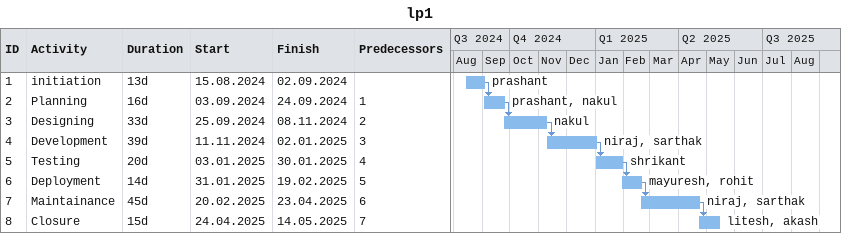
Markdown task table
lp1

| ID | Task | Duration | Start | Finish | Predecessors | Resources |
|---|---|---|---|---|---|---|
| 1 | initiation | 13d | 2024-08-15 | 2024-09-02 |  | prashant |
| 2 | Planning | 16d | 2024-09-03 | 2024-09-24 | 1 | prashant, nakul |
| 3 | Designing | 33d | 2024-09-25 | 2024-11-08 | 2 | nakul |
| 4 | Development | 39d | 2024-11-11 | 2025-01-02 | 3 | niraj, sarthak |
| 5 | Testing | 20d | 2025-01-03 | 2025-01-30 | 4 | shrikant |
| 6 | Deployment | 14d | 2025-01-31 | 2025-02-19 | 5 | mayuresh, rohit |
| 7 | Maintainance | 45d | 2025-02-20 | 2025-04-23 | 6 | niraj, sarthak |
| 8 | Closure | 15d | 2025-04-24 | 2025-05-14 | 7 | litesh, akash |
